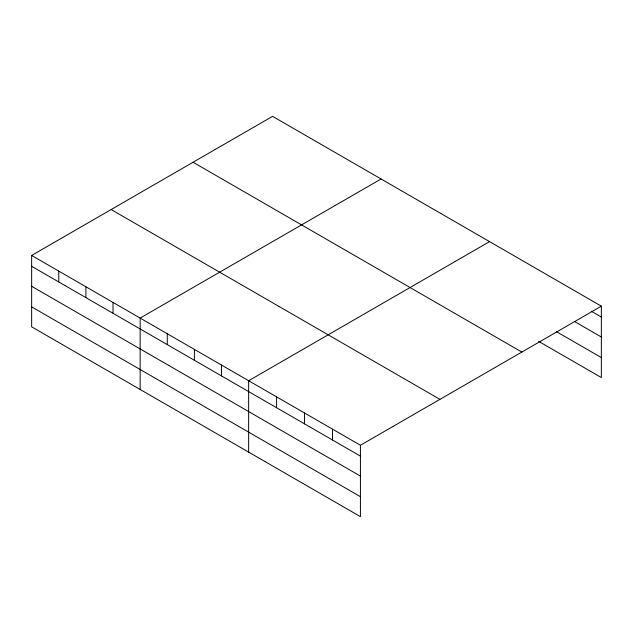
<?xml version="1.0" encoding="UTF-8"?>
<svg xmlns="http://www.w3.org/2000/svg" width="633" height="633" viewBox="0 0 633 633"><rect width="100%" height="100%" fill="white"/><g stroke="black" fill="none" stroke-linecap="round" stroke-linejoin="round"><path stroke-width="0.95" d="M31.65 255.447L360.422 445.26L360.422 516.655L31.65 326.834L31.65 255.447L272.578 116.345L601.35 306.166L601.35 377.553L538.683 341.377M381.074 178.989L140.146 318.082L140.146 389.477M489.57 241.624L248.642 380.726L248.642 452.112M360.422 445.26L601.35 306.166M591.19 311.159L601.35 317.03M574.25 321.358L601.35 337.001M556.47 331.668L601.35 357.582M193.073 162.246L521.845 352.067M111.155 209.539L439.927 399.36M31.65 266.311L360.422 456.124M31.65 286.282L360.422 476.103M31.65 306.863L360.422 496.676M332.475 429.127L332.475 439.99M304.528 412.993L304.528 423.857M276.589 396.859L276.589 407.723M221.518 365.067L221.518 375.931M194.394 349.4L194.394 360.272M167.27 333.741L167.27 344.613M113.022 302.424L113.022 313.288M85.898 286.765L85.898 297.629M58.774 271.106L58.774 281.97"/></g></svg>
